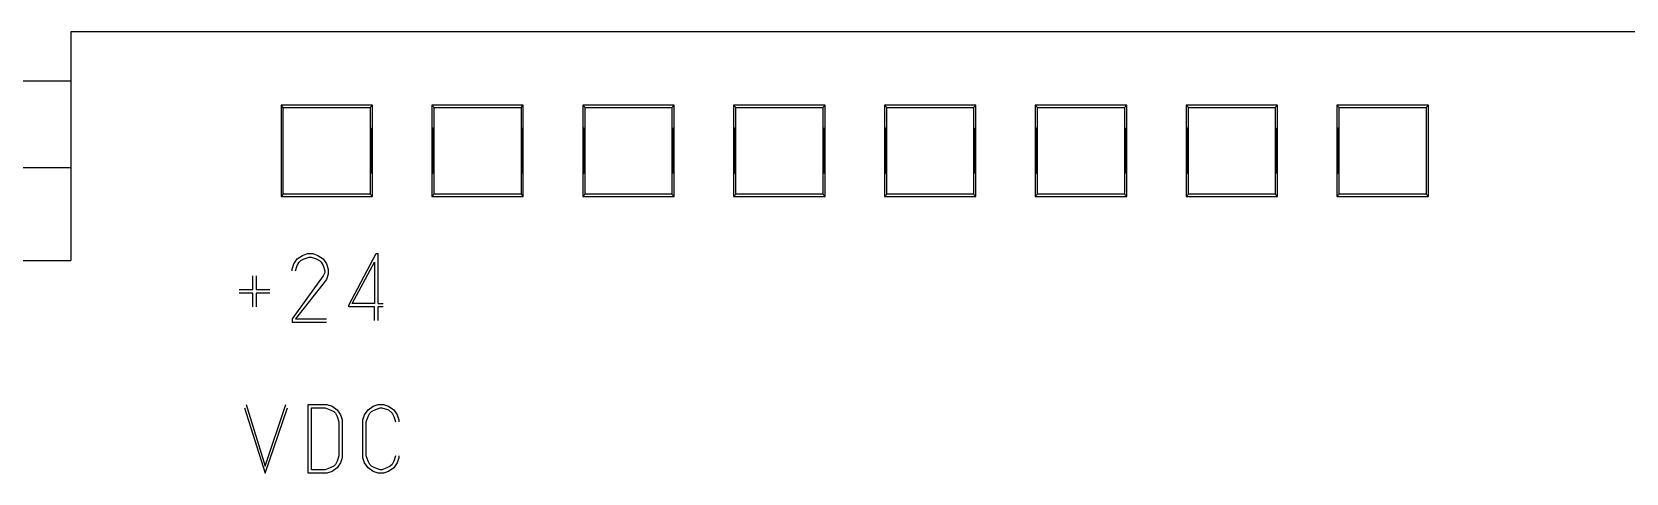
# Model space of a CAD drawing. Header units: millimetres. Extents: x 369186 to 503668, y -134064 to -104329.
# Drawn here: x 486368 to 490553, y -115122 to -113964 of the extents above; entities that cross this region are included whole.
import ezdxf

# ---------------------------------------------------------------- set-up
doc = ezdxf.new("R2010")
doc.units = ezdxf.units.MM
doc.layers.add('0010LEVEL_0', color=7, linetype='Continuous')
doc.layers.add('8_ALL_NOTES_BALLOONS_SYMBOLS_GT', color=7, linetype='Continuous')

msp = doc.modelspace()

# ---------------------------------------------------------------- linework, layer by layer
at = {"layer": '0010LEVEL_0', "color": 7, "linetype": 'Continuous'}
for p, q in [((487051.1, -114586.8), (487055.6, -114573.3)), ((487055.6, -114573.3), (487064.6, -114559.8)), ((487060.1, -114591.3), (487064.6, -114577.8)), ((487064.6, -114559.8), (487078.1, -114550.8)), ((487064.6, -114577.8), (487069.1, -114568.8)), ((487069.1, -114568.8), (487073.6, -114564.3)), ((487073.6, -114564.3), (487082.6, -114559.8)), ((487078.1, -114550.8), (487091.6, -114546.3)), ((487082.6, -114559.8), (487096.1, -114555.3)), ((487091.6, -114546.3), (487105.1, -114546.3)), ((487096.1, -114555.3), (487100.6, -114555.3)), ((487100.6, -114555.3), (487114.1, -114559.8)), ((487105.1, -114546.3), (487118.6, -114550.8)), ((487114.1, -114559.8), (487123.1, -114564.3)), ((487118.6, -114550.8), (487132.1, -114559.8)), ((487123.1, -114564.3), (487127.6, -114568.8)), ((487127.6, -114568.8), (487132.1, -114577.8)), ((487132.1, -114559.8), (487141.1, -114573.3)), ((487132.1, -114577.8), (487136.6, -114591.3)), ((487141.1, -114573.3), (487145.6, -114586.8)), ((487199.6, -114681.3), (487271.6, -114546.3)), ((487208.6, -114676.8), (487267.1, -114568.8)), ((487267.1, -114568.8), (487267.1, -114676.8)), ((487271.6, -114546.3), (487276.1, -114546.3)), ((487276.1, -114546.3), (487276.1, -114676.8)), ((486947.6, -114640.8), (486947.6, -114604.8)), ((486956.6, -114604.8), (486956.6, -114640.8)), ((487051.1, -114591.3), (487051.1, -114586.8)), ((487132.1, -114604.8), (487051.1, -114717.3)), ((487141.1, -114613.8), (487060.1, -114717.3)), ((487136.6, -114595.8), (487132.1, -114604.8)), ((487136.6, -114591.3), (487136.6, -114595.8)), ((487145.6, -114600.3), (487141.1, -114613.8)), ((487145.6, -114586.8), (487145.6, -114600.3)), ((486911.6, -114640.8), (486947.6, -114640.8)), ((486947.6, -114649.8), (486911.6, -114649.8)), ((486947.6, -114685.8), (486947.6, -114649.8)), ((486956.6, -114640.8), (486992.6, -114640.8)), ((486992.6, -114649.8), (486956.6, -114649.8)), ((486956.6, -114649.8), (486956.6, -114685.8)), ((487199.6, -114685.8), (487199.6, -114681.3)), ((487267.1, -114685.8), (487199.6, -114685.8)), ((487267.1, -114676.8), (487208.6, -114676.8)), ((487267.1, -114721.8), (487267.1, -114685.8)), ((487276.1, -114676.8), (487289.6, -114676.8)), ((487289.6, -114685.8), (487276.1, -114685.8)), ((487276.1, -114685.8), (487276.1, -114721.8)), ((487051.1, -114717.3), (487051.1, -114726.3)), ((487051.1, -114726.3), (487141.1, -114726.3)), ((487060.1, -114717.3), (487141.1, -114717.3)), ((486926.2, -114951.3), (486980.2, -115122.3)), ((486930.7, -114942.3), (486980.2, -115104.3)), ((486980.2, -115104.3), (487034.2, -114942.3)), ((486980.2, -115122.3), (487038.7, -114951.3)), ((487092.7, -114942.3), (487142.2, -114942.3)), ((487092.7, -115122.3), (487092.7, -114942.3)), ((487101.7, -114951.3), (487137.7, -114951.3)), ((487101.7, -115113.3), (487101.7, -114951.3)), ((487137.7, -114951.3), (487151.2, -114955.8)), ((487142.2, -114942.3), (487155.7, -114946.8)), ((487151.2, -114955.8), (487160.2, -114960.3)), ((487155.7, -114946.8), (487169.2, -114955.8)), ((487160.2, -114960.3), (487164.7, -114964.8)), ((487169.2, -114955.8), (487178.2, -114969.3)), ((487241.2, -114969.3), (487250.2, -114955.8)), ((487250.2, -114955.8), (487263.7, -114946.8)), ((487254.7, -114964.8), (487259.2, -114960.3)), ((487259.2, -114960.3), (487268.2, -114955.8)), ((487263.7, -114946.8), (487277.2, -114942.3)), ((487268.2, -114955.8), (487281.7, -114951.3)), ((487277.2, -114942.3), (487290.7, -114942.3)), ((487281.7, -114951.3), (487286.2, -114951.3)), ((487286.2, -114951.3), (487304.2, -114955.8)), ((487290.7, -114942.3), (487304.2, -114946.8)), ((487304.2, -114946.8), (487317.7, -114955.8)), ((487304.2, -114955.8), (487313.2, -114964.8)), ((487317.7, -114955.8), (487326.7, -114969.3)), ((487164.7, -114964.8), (487169.2, -114973.8)), ((487169.2, -114973.8), (487173.7, -114987.3)), ((487173.7, -114987.3), (487173.7, -115077.3)), ((487178.2, -114969.3), (487182.7, -114982.8)), ((487182.7, -114982.8), (487182.7, -115081.8)), ((487236.7, -114982.8), (487241.2, -114969.3)), ((487236.7, -115081.8), (487236.7, -114982.8)), ((487245.7, -114987.3), (487250.2, -114973.8)), ((487245.7, -115077.3), (487245.7, -114987.3)), ((487250.2, -114973.8), (487254.7, -114964.8)), ((487313.2, -114964.8), (487317.7, -114973.8)), ((487317.7, -114973.8), (487322.2, -114987.3)), ((487326.7, -114969.3), (487331.2, -114982.8)), ((487331.2, -114982.8), (487331.2, -114987.3)), ((487173.7, -115077.3), (487169.2, -115090.8)), ((487182.7, -115081.8), (487178.2, -115095.3)), ((487241.2, -115095.3), (487236.7, -115081.8)), ((487250.2, -115090.8), (487245.7, -115077.3)), ((487322.2, -115077.3), (487317.7, -115090.8)), ((487331.2, -115081.8), (487326.7, -115095.3)), ((487331.2, -115077.3), (487331.2, -115081.8)), ((487142.2, -115122.3), (487092.7, -115122.3)), ((487137.7, -115113.3), (487101.7, -115113.3)), ((487151.2, -115108.8), (487137.7, -115113.3)), ((487155.7, -115117.8), (487142.2, -115122.3)), ((487160.2, -115104.3), (487151.2, -115108.8)), ((487169.2, -115108.8), (487155.7, -115117.8)), ((487164.7, -115099.8), (487160.2, -115104.3)), ((487169.2, -115090.8), (487164.7, -115099.8)), ((487178.2, -115095.3), (487169.2, -115108.8)), ((487250.2, -115108.8), (487241.2, -115095.3)), ((487254.7, -115099.8), (487250.2, -115090.8)), ((487263.7, -115117.8), (487250.2, -115108.8)), ((487259.2, -115104.3), (487254.7, -115099.8)), ((487268.2, -115108.8), (487259.2, -115104.3)), ((487277.2, -115122.3), (487263.7, -115117.8)), ((487281.7, -115113.3), (487268.2, -115108.8)), ((487290.7, -115122.3), (487277.2, -115122.3)), ((487286.2, -115113.3), (487281.7, -115113.3)), ((487299.7, -115108.8), (487286.2, -115113.3)), ((487304.2, -115117.8), (487290.7, -115122.3)), ((487308.7, -115104.3), (487299.7, -115108.8)), ((487317.7, -115108.8), (487304.2, -115117.8)), ((487313.2, -115099.8), (487308.7, -115104.3)), ((487317.7, -115090.8), (487313.2, -115099.8)), ((487326.7, -115095.3), (487317.7, -115108.8))]:
    msp.add_line(p, q, dxfattribs=at)
at = {"layer": '8_ALL_NOTES_BALLOONS_SYMBOLS_GT', "color": 7, "linetype": 'Continuous'}
for p, q in [((494461.8, -113964.3), (486469.8, -113964.3)), ((486469.8, -113964.3), (486469.8, -114564.3)), ((486193.8, -114093.1), (486469.8, -114093.1)), ((487027.8, -114162.3), (487021.8, -114156.3)), ((487261.8, -114156.3), (487021.8, -114156.3)), ((487021.8, -114156.3), (487021.8, -114396.3)), ((487027.8, -114162.3), (487255.8, -114162.3)), ((487027.8, -114390.3), (487027.8, -114162.3)), ((487255.8, -114162.3), (487261.8, -114156.3)), ((487255.8, -114162.3), (487255.8, -114390.3)), ((487261.8, -114396.3), (487261.8, -114156.3)), ((487423.8, -114162.3), (487417.8, -114156.3)), ((487657.8, -114156.3), (487417.8, -114156.3)), ((487417.8, -114156.3), (487417.8, -114396.3)), ((487423.8, -114162.3), (487651.8, -114162.3)), ((487423.8, -114390.3), (487423.8, -114162.3)), ((487651.8, -114162.3), (487657.8, -114156.3)), ((487651.8, -114162.3), (487651.8, -114390.3)), ((487657.8, -114396.3), (487657.8, -114156.3)), ((487819.8, -114162.3), (487813.8, -114156.3)), ((488053.8, -114156.3), (487813.8, -114156.3)), ((487813.8, -114156.3), (487813.8, -114396.3)), ((487819.8, -114162.3), (488047.8, -114162.3)), ((487819.8, -114390.3), (487819.8, -114162.3)), ((488047.8, -114162.3), (488053.8, -114156.3)), ((488047.8, -114162.3), (488047.8, -114390.3)), ((488053.8, -114396.3), (488053.8, -114156.3)), ((488215.8, -114162.3), (488209.8, -114156.3)), ((488449.8, -114156.3), (488209.8, -114156.3)), ((488209.8, -114156.3), (488209.8, -114396.3)), ((488215.8, -114162.3), (488443.8, -114162.3)), ((488215.8, -114390.3), (488215.8, -114162.3)), ((488443.8, -114162.3), (488449.8, -114156.3)), ((488443.8, -114162.3), (488443.8, -114390.3)), ((488449.8, -114396.3), (488449.8, -114156.3)), ((488611.8, -114162.3), (488605.8, -114156.3)), ((488845.8, -114156.3), (488605.8, -114156.3)), ((488605.8, -114156.3), (488605.8, -114396.3)), ((488611.8, -114162.3), (488839.8, -114162.3)), ((488611.8, -114390.3), (488611.8, -114162.3)), ((488839.8, -114162.3), (488845.8, -114156.3)), ((488839.8, -114162.3), (488839.8, -114390.3)), ((488845.8, -114396.3), (488845.8, -114156.3)), ((489007.8, -114162.3), (489001.8, -114156.3)), ((489241.8, -114156.3), (489001.8, -114156.3)), ((489001.8, -114156.3), (489001.8, -114396.3)), ((489007.8, -114162.3), (489235.8, -114162.3)), ((489007.8, -114390.3), (489007.8, -114162.3)), ((489235.8, -114162.3), (489241.8, -114156.3)), ((489235.8, -114162.3), (489235.8, -114390.3)), ((489241.8, -114396.3), (489241.8, -114156.3)), ((489403.8, -114162.3), (489397.8, -114156.3)), ((489637.8, -114156.3), (489397.8, -114156.3)), ((489397.8, -114156.3), (489397.8, -114396.3)), ((489403.8, -114162.3), (489631.8, -114162.3)), ((489403.8, -114390.3), (489403.8, -114162.3)), ((489631.8, -114162.3), (489637.8, -114156.3)), ((489631.8, -114162.3), (489631.8, -114390.3)), ((489637.8, -114396.3), (489637.8, -114156.3)), ((489799.8, -114162.3), (489793.8, -114156.3)), ((490033.8, -114156.3), (489793.8, -114156.3)), ((489793.8, -114156.3), (489793.8, -114396.3)), ((489799.8, -114162.3), (490027.8, -114162.3)), ((489799.8, -114390.3), (489799.8, -114162.3)), ((490027.8, -114162.3), (490033.8, -114156.3)), ((490027.8, -114162.3), (490027.8, -114390.3)), ((490033.8, -114396.3), (490033.8, -114156.3)), ((487259.2, -114216.3), (487259.2, -114336.3)), ((487417.8, -114216.3), (487420.4, -114216.3)), ((487420.4, -114216.3), (487420.4, -114336.3)), ((487655.2, -114216.3), (487655.2, -114336.3)), ((487813.8, -114216.3), (487816.4, -114216.3)), ((487816.4, -114216.3), (487816.4, -114336.3)), ((488051.2, -114216.3), (488051.2, -114336.3)), ((488209.8, -114216.3), (488212.4, -114216.3)), ((488212.4, -114216.3), (488212.4, -114336.3)), ((488447.2, -114216.3), (488447.2, -114336.3)), ((488605.8, -114216.3), (488608.4, -114216.3)), ((488608.4, -114216.3), (488608.4, -114336.3)), ((488843.2, -114216.3), (488843.2, -114336.3)), ((489001.8, -114216.3), (489004.4, -114216.3)), ((489004.4, -114216.3), (489004.4, -114336.3)), ((489239.2, -114216.3), (489239.2, -114336.3)), ((489397.8, -114216.3), (489400.4, -114216.3)), ((489400.4, -114216.3), (489400.4, -114336.3)), ((489635.2, -114216.3), (489635.2, -114336.3)), ((489793.8, -114216.3), (489796.4, -114216.3)), ((489796.4, -114216.3), (489796.4, -114336.3)), ((486193.8, -114320.2), (486469.8, -114320.2)), ((487417.8, -114336.3), (487420.4, -114336.3)), ((487813.8, -114336.3), (487816.4, -114336.3)), ((488209.8, -114336.3), (488212.4, -114336.3)), ((488605.8, -114336.3), (488608.4, -114336.3)), ((489001.8, -114336.3), (489004.4, -114336.3)), ((489397.8, -114336.3), (489400.4, -114336.3)), ((489793.8, -114336.3), (489796.4, -114336.3)), ((487027.8, -114390.3), (487021.8, -114396.3)), ((487021.8, -114396.3), (487261.8, -114396.3)), ((487255.8, -114390.3), (487027.8, -114390.3)), ((487255.8, -114390.3), (487261.8, -114396.3)), ((487423.8, -114390.3), (487417.8, -114396.3)), ((487417.8, -114396.3), (487657.8, -114396.3)), ((487651.8, -114390.3), (487423.8, -114390.3)), ((487651.8, -114390.3), (487657.8, -114396.3)), ((487819.8, -114390.3), (487813.8, -114396.3)), ((487813.8, -114396.3), (488053.8, -114396.3)), ((488047.8, -114390.3), (487819.8, -114390.3)), ((488047.8, -114390.3), (488053.8, -114396.3)), ((488215.8, -114390.3), (488209.8, -114396.3)), ((488209.8, -114396.3), (488449.8, -114396.3)), ((488443.8, -114390.3), (488215.8, -114390.3)), ((488443.8, -114390.3), (488449.8, -114396.3)), ((488611.8, -114390.3), (488605.8, -114396.3)), ((488605.8, -114396.3), (488845.8, -114396.3)), ((488839.8, -114390.3), (488611.8, -114390.3)), ((488839.8, -114390.3), (488845.8, -114396.3)), ((489007.8, -114390.3), (489001.8, -114396.3)), ((489001.8, -114396.3), (489241.8, -114396.3)), ((489235.8, -114390.3), (489007.8, -114390.3)), ((489235.8, -114390.3), (489241.8, -114396.3)), ((489403.8, -114390.3), (489397.8, -114396.3)), ((489397.8, -114396.3), (489637.8, -114396.3)), ((489631.8, -114390.3), (489403.8, -114390.3)), ((489631.8, -114390.3), (489637.8, -114396.3)), ((489799.8, -114390.3), (489793.8, -114396.3)), ((489793.8, -114396.3), (490033.8, -114396.3)), ((490027.8, -114390.3), (489799.8, -114390.3)), ((490027.8, -114390.3), (490033.8, -114396.3)), ((486193.8, -114564.3), (486469.8, -114564.3))]:
    msp.add_line(p, q, dxfattribs=at)

doc.saveas('drawing.dxf')
